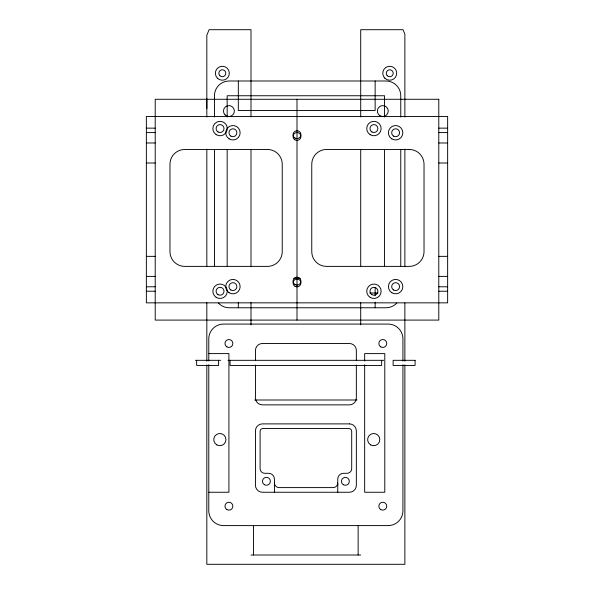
<?xml version="1.0" encoding="UTF-8"?>
<svg xmlns="http://www.w3.org/2000/svg" width="594" height="594" viewBox="0 0 594 594"><rect width="100%" height="100%" fill="white"/><g stroke="black" fill="none" stroke-linecap="round" stroke-linejoin="round"><path stroke-width="0.89" d="M206.831 108.628L206.831 98.827M337.711 485.164L337.756 484.422M146.362 128.141L155.212 128.141M438.788 128.141L447.638 128.141M146.362 132.581L155.212 132.581M438.788 132.581L447.638 132.581M146.362 142.976L155.212 142.976M438.788 142.976L447.638 142.976M146.362 163.008L155.212 163.008M438.788 163.008L447.638 163.008M146.362 256.356L155.212 256.356M438.788 256.356L447.638 256.356M146.362 276.388L155.212 276.388M438.788 276.388L447.638 276.388M293.792 278.252L300.26 278.252M146.362 286.783L155.212 286.783M438.788 286.783L447.638 286.783M146.362 291.223L155.212 291.223M438.788 291.223L447.638 291.223M369.728 293.013L378.059 293.013M208.784 353.601L228.92 353.601L228.92 492.248L208.784 492.248M195.448 360.32L220.626 360.32M228.007 360.32L383.702 360.32M254.685 400L357.016 400M250.995 555.004L360.707 555.004M274.421 484.422L274.465 485.164M404.87 117.085L404.87 34.162L403.014 29.7L360.707 29.7L360.707 116.936M404.87 149.087L404.87 266.795M404.87 302.94L404.87 361.219M404.87 364.924L404.87 564.3L206.831 564.3L206.831 364.887M402.925 361.033L402.925 338.84A14.761 14.761 0 0 0 388.164 324.079L223.544 324.079A14.761 14.761 0 0 0 208.784 338.84L208.784 360.996M402.925 364.731L402.925 510.84A14.761 14.761 0 0 1 388.164 525.601L223.544 525.601A14.761 14.761 0 0 1 208.784 510.84L208.784 364.686M400.764 117.048L400.764 95.753A14.761 14.761 0 0 0 386.011 80.992L229.202 80.992A14.761 14.761 0 0 0 214.449 95.753L214.449 117.048M400.764 149.465L400.764 266.149M384.541 117.048L384.541 95.753L227.168 95.753L227.168 117.048M384.541 149.465L384.541 266.149M381.66 360.32L381.66 365.436L230.049 365.436L230.049 360.32M375.141 80.992L375.141 110.514L238.32 110.514L238.32 80.992M375.141 287.474L375.141 295.775M375.141 302.235L375.141 307.766M364.664 360.996L364.664 353.601L384.793 353.601L384.793 492.248L364.664 492.248L364.664 364.686M360.707 149.421L360.707 266.706M360.707 302.554L360.707 324.829M358.145 525.497L358.145 555.004M356.348 360.499L356.348 350.46A6.972 6.972 0 0 0 349.376 343.488L262.422 343.488A6.972 6.972 0 0 0 255.45 350.46L255.45 360.499M356.348 365.058L356.348 397.898A6.972 6.972 0 0 1 349.376 404.87L262.422 404.87A6.972 6.972 0 0 1 255.45 397.898L255.45 365.058M337.756 492.56L337.756 479.113A5.814 5.814 0 0 1 343.562 473.299L347.052 473.299A4.648 4.648 0 0 0 351.7 468.651L351.7 431.333A2.799 2.799 0 0 0 348.901 428.534L262.904 428.534A2.799 2.799 0 0 0 260.098 431.333L260.098 468.651A4.648 4.648 0 0 0 264.746 473.299L268.614 473.299A5.814 5.814 0 0 1 274.421 479.113L274.421 492.56M297 99.272L297 320.092M253.556 525.497L253.556 555.004M250.995 116.936L250.995 29.7L209.095 29.7L206.831 35.246L206.831 117.04M250.995 149.421L250.995 266.706M250.995 302.554L250.995 324.829M238.32 302.235L238.32 307.766M227.168 149.465L227.168 266.149M218.585 360.32L218.585 365.436L196.629 365.436L196.629 360.32M214.449 149.465L214.449 266.149M206.831 149.205L206.831 266.342M206.831 302.688L206.831 361.182M396.829 303.051A14.761 14.761 0 0 1 386.011 307.766L229.202 307.766A14.761 14.761 0 0 1 218.384 303.051M337.756 482.944A4.648 4.648 0 0 1 333.108 487.6L279.069 487.6A4.648 4.648 0 0 1 274.421 482.944M438.788 99.272L155.212 99.272L155.212 320.092L438.788 320.092L438.788 99.272M447.638 116.521L146.362 116.521L146.362 302.843L447.638 302.843L447.638 116.521M267.478 149.473L184.734 149.473A14.761 14.761 0 0 0 169.973 164.234L169.973 251.626A14.761 14.761 0 0 0 184.734 266.387L267.478 266.387A14.761 14.761 0 0 0 282.239 251.626L282.239 164.234A14.761 14.761 0 0 0 267.478 149.473M409.266 149.473L326.522 149.473A14.761 14.761 0 0 0 311.761 164.234L311.761 251.626A14.761 14.761 0 0 0 326.522 266.387L409.266 266.387A14.761 14.761 0 0 0 424.027 251.626L424.027 164.234A14.761 14.761 0 0 0 409.266 149.473M415.08 360.32L393.131 360.32L393.131 365.436L415.08 365.436L415.08 360.32M349.376 423.886L262.422 423.886A6.972 6.972 0 0 0 255.45 430.858L255.45 485.276A6.972 6.972 0 0 0 262.422 492.248L349.376 492.248A6.972 6.972 0 0 0 356.348 485.276L356.348 430.858A6.972 6.972 0 0 0 349.376 423.886M295.025 138.135A3.95 3.95 0 0 0 300.95 134.712A3.95 3.95 0 0 0 295.025 131.289A3.95 3.95 0 0 0 295.025 138.135M295.025 284.571A3.95 3.95 0 0 0 300.95 281.148A3.95 3.95 0 0 0 295.025 277.725A3.95 3.95 0 0 0 295.025 284.571M218.028 294.646A3.95 3.95 0 0 0 224.012 291.327A3.95 3.95 0 0 0 218.147 287.8A3.95 3.95 0 0 0 218.028 294.646M218.028 131.942A3.95 3.95 0 0 0 224.012 128.623A3.95 3.95 0 0 0 218.147 125.096A3.95 3.95 0 0 0 218.028 131.942M371.903 131.942A3.95 3.95 0 0 0 377.888 128.623A3.95 3.95 0 0 0 372.022 125.096A3.95 3.95 0 0 0 371.903 131.942M371.903 294.646A3.95 3.95 0 0 0 377.888 291.327A3.95 3.95 0 0 0 372.022 287.8A3.95 3.95 0 0 0 371.903 294.646M393.57 289.991A3.95 3.95 0 0 0 399.576 286.709A3.95 3.95 0 0 0 393.733 283.152A3.95 3.95 0 0 0 393.57 289.991M393.57 136.123A3.95 3.95 0 0 0 399.576 132.841A3.95 3.95 0 0 0 393.733 129.277A3.95 3.95 0 0 0 393.57 136.123M230.866 289.991A3.95 3.95 0 0 0 236.872 286.709A3.95 3.95 0 0 0 231.029 283.152A3.95 3.95 0 0 0 230.866 289.991M230.866 136.123A3.95 3.95 0 0 0 236.872 132.841A3.95 3.95 0 0 0 231.029 129.277A3.95 3.95 0 0 0 230.866 136.123M216.171 297.319A7.202 7.202 0 0 0 227.264 291.602A7.202 7.202 0 0 0 216.758 284.853A7.202 7.202 0 0 0 216.171 297.319M229.039 292.686A7.202 7.202 0 0 0 240.125 286.954A7.202 7.202 0 0 0 229.618 280.219A7.202 7.202 0 0 0 229.039 292.686M216.209 134.645A7.202 7.202 0 0 0 227.264 128.853A7.202 7.202 0 0 0 216.721 122.171A7.202 7.202 0 0 0 216.209 134.645M229.173 138.899A7.202 7.202 0 0 0 240.132 132.922A7.202 7.202 0 0 0 229.477 126.418A7.202 7.202 0 0 0 229.173 138.899M370.188 134.704A7.202 7.202 0 0 0 381.14 128.727A7.202 7.202 0 0 0 370.485 122.23A7.202 7.202 0 0 0 370.188 134.704M370.188 297.408A7.202 7.202 0 0 0 381.14 291.431A7.202 7.202 0 0 0 370.485 284.934A7.202 7.202 0 0 0 370.188 297.408M391.877 292.768A7.202 7.202 0 0 0 402.836 286.791A7.202 7.202 0 0 0 392.174 280.294A7.202 7.202 0 0 0 391.877 292.768M391.877 138.899A7.202 7.202 0 0 0 402.836 132.915A7.202 7.202 0 0 0 392.174 126.418A7.202 7.202 0 0 0 391.877 138.899M294.787 139.738A3.95 3.95 0 0 0 300.943 136.746A3.95 3.95 0 0 0 295.27 132.907A3.95 3.95 0 0 0 294.787 139.738M295.025 286.323A3.95 3.95 0 0 0 300.95 282.9A3.95 3.95 0 0 0 295.025 279.477A3.95 3.95 0 0 0 295.025 286.323M370.678 444.884A6.103 6.103 0 0 0 379.826 439.597A6.103 6.103 0 0 0 370.678 434.318A6.103 6.103 0 0 0 370.678 444.884M380.761 509.578A3.95 3.95 0 0 0 386.746 506.259A3.95 3.95 0 0 0 380.873 502.739A3.95 3.95 0 0 0 380.761 509.578M226.886 509.578A3.95 3.95 0 0 0 232.87 506.259A3.95 3.95 0 0 0 227.005 502.739A3.95 3.95 0 0 0 226.886 509.578M380.761 346.874A3.95 3.95 0 0 0 386.746 343.555A3.95 3.95 0 0 0 380.873 340.035A3.95 3.95 0 0 0 380.761 346.874M226.886 346.874A3.95 3.95 0 0 0 232.87 343.555A3.95 3.95 0 0 0 227.005 340.035A3.95 3.95 0 0 0 226.886 346.874M216.803 444.884A6.103 6.103 0 0 0 225.958 439.597A6.103 6.103 0 0 0 216.803 434.318A6.103 6.103 0 0 0 216.803 444.884M380.063 115.785A5.465 5.465 0 0 0 388.253 111.056A5.465 5.465 0 0 0 380.063 106.319A5.465 5.465 0 0 0 380.063 115.785M225.059 114.917A5.465 5.465 0 0 0 234.199 112.466A5.465 5.465 0 0 0 227.509 105.777A5.465 5.465 0 0 0 225.059 114.917M384.801 78.178A6.972 6.972 0 0 0 396.473 75.052A6.972 6.972 0 0 0 387.927 66.513A6.972 6.972 0 0 0 384.801 78.178M217.404 78.178A6.972 6.972 0 0 0 229.069 75.052A6.972 6.972 0 0 0 220.53 66.513A6.972 6.972 0 0 0 217.404 78.178M387.266 75.713A3.49 3.49 0 0 0 393.102 74.153A3.49 3.49 0 0 0 388.832 69.884A3.49 3.49 0 0 0 387.266 75.713M219.869 75.713A3.49 3.49 0 0 0 225.698 74.153A3.49 3.49 0 0 0 221.428 69.884A3.49 3.49 0 0 0 219.869 75.713M343.399 484.734A3.95 3.95 0 0 0 349.324 481.311A3.95 3.95 0 0 0 343.399 477.888A3.95 3.95 0 0 0 343.399 484.734M264.449 484.734A3.95 3.95 0 0 0 270.381 481.311A3.95 3.95 0 0 0 264.449 477.888A3.95 3.95 0 0 0 264.449 484.734"/></g></svg>
